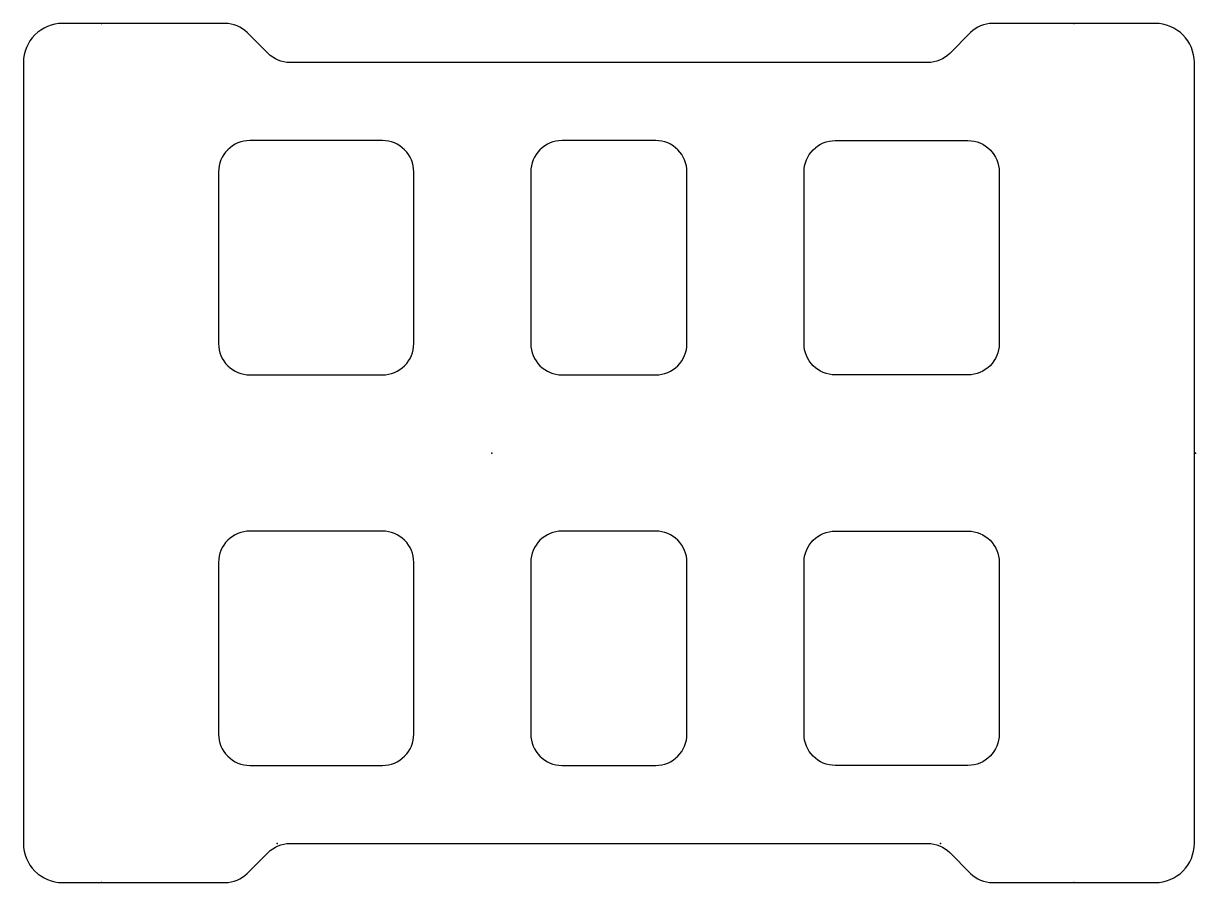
# Model space of a CAD drawing. Header units: millimetres. Extents: x -12 to 18, y -11 to 11.
import ezdxf

# ---------------------------------------------------------------- set-up
doc = ezdxf.new("R2010")
doc.units = ezdxf.units.MM
doc.layers.get('0').update_dxf_attribs({"linetype": 'CONTINUOUS'})

msp = doc.modelspace()

# ---------------------------------------------------------------- linework, layer by layer
for points in [[(-6.831, 11), (-8, 11), (-11, 11, 0.414214), (-12, 10), (-12, -10, 0.414214), (-11, -11), (-8, -11), (-6.831, -11, 0.198912), (-6.266, -10.766), (-5.734, -10.234, -0.198912), (-5.169, -10), (3, -10), (11.169, -10, -0.198912), (11.734, -10.234), (12.266, -10.766, 0.198912), (12.831, -11), (14, -11), (17, -11, 0.414214), (18, -10), (18, 10, 0.414214), (17, 11), (14, 11), (12.831, 11, 0.198912), (12.266, 10.766), (11.734, 10.234, -0.198912), (11.169, 10), (-5.169, 10, -0.198912), (-5.734, 10.234), (-6.266, 10.766, 0.198912)], [(-7, 2.8, 0.414214), (-6.2, 2), (-2.8, 2, 0.414214), (-2, 2.8), (-2, 7.2, 0.414214), (-2.8, 8), (-6.2, 8, 0.414214), (-7, 7.2)], [(1, 2.8, 0.414214), (1.8, 2), (4.2, 2, 0.414214), (5, 2.8), (5, 7.2, 0.414214), (4.2, 8), (1.8, 8, 0.414214), (1, 7.2)], [(13, 7.2), (13, 2.8, -0.414214), (12.2, 2), (8.8, 2, -0.414214), (8, 2.8), (8, 7.2, -0.414214), (8.8, 8), (12.2, 8, -0.414214)], [(-2, -2.8, 0.414214), (-2.8, -2), (-6.2, -2, 0.414214), (-7, -2.8), (-7, -7.2, 0.414214), (-6.2, -8), (-2.8, -8, 0.414214), (-2, -7.2)], [(5, -2.8, 0.414214), (4.2, -2), (1.8, -2, 0.414214), (1, -2.8), (1, -7.2, 0.414214), (1.8, -8), (4.2, -8, 0.414214), (5, -7.2)], [(8, -7.2), (8, -2.8, -0.414214), (8.8, -2), (12.2, -2, -0.414214), (13, -2.8), (13, -7.2, -0.414214), (12.2, -8), (8.8, -8, -0.414214)]]:
    msp.add_lwpolyline(points, format="xyb", close=True)
for p in [(-10, 11), (14.916, 11), (0, 0), (0, 0), (18.031, 0), (18.031, 0), (-5.5, -10), (11.5, -10), (-10, -11), (14.916, -11)]:
    msp.add_point(p)

doc.saveas('drawing.dxf')
